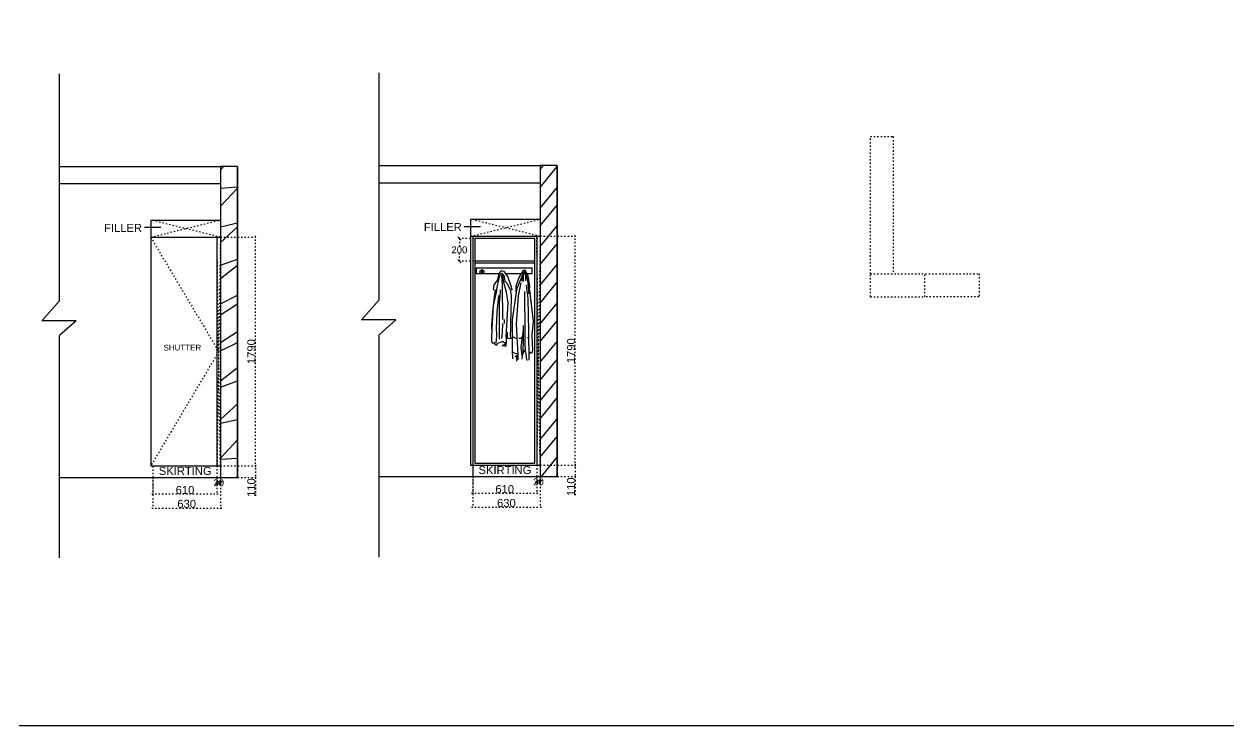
# Model space of a CAD drawing. Header units: millimetres. Extents: x 220712 to 1505573, y -354410 to 241923.
# Drawn here: x 320391 to 330927, y 106094 to 112230 of the extents above; entities that cross this region are included whole.
import ezdxf

# ---------------------------------------------------------------- set-up
doc = ezdxf.new("R2010")
doc.units = ezdxf.units.MM
doc.header["$MEASUREMENT"] = 0
doc.linetypes.add('ACAD_ISO03W100', pattern=[30, 12, -18])
doc.layers.add('Walls', color=253, linetype='Continuous')
doc.styles.get("Standard").update_dxf_attribs({"font": 'arial.ttf'})
doc.dimstyles.new('ISO-25', dxfattribs={"dimtxt": 70, "dimasz": 15, "dimexe": 1.25, "dimexo": 0.625, "dimtad": 1, "dimdec": 0, "dimtxsty": 'Standard', "dimblk": 'ARCHTICK', "dimcen": 0, "dimdle": 11, "dimclrd": 1, "dimclre": 1, "dimclrt": 1, "dimadec": 0, "dimazin": 0, "dimtfac": 1, "dimtdec": 0, "dimtmove": 0, "dimatfit": 3, "dimfxl": 1, "dimarcsym": 0})
doc.dimstyles.get("Standard").update_dxf_attribs({"dimtxt": 60, "dimasz": 30, "dimexe": 7.75, "dimexo": 8.13, "dimgap": 0.63, "dimtad": 0, "dimtih": 1, "dimtoh": 1, "dimdec": 0, "dimzin": 0, "dimtxsty": 'Standard', "dimblk": 'OBLIQUE', "dimcen": 2.25, "dimclrd": 1, "dimclre": 1, "dimclrt": 1, "dimadec": 0, "dimazin": 0, "dimtfac": 1, "dimtdec": 0, "dimtofl": 0, "dimtmove": 0, "dimatfit": 3, "dimfxl": 1, "dimtolj": 1, "dimtzin": 0, "dimlwd": 30, "dimarcsym": 0})

# ---------------------------------------------------------------- blocks, each defined once
blk = doc.blocks.new('_ArchTick')
at = {"color": 0, "linetype": 'ByBlock', "const_width": 0.15}
blk.add_lwpolyline([(-0.5, -0.5), (0.5, 0.5)], dxfattribs=at)
blk = doc.blocks.new('*D2009')
at = {"color": 1, "linetype": 'ACAD_ISO03W100', "lineweight": -2, "transparency": 16777216}
for p, q in [((324904.6331372262, 108374.6189186574), (325212.1455984097, 108374.6189186574)), ((325210.8955984097, 108385.6189186574), (325210.8955984097, 108274.618918717)), ((324904.6331372262, 108274.618918717), (325212.1455984097, 108274.618918717)), ((325210.8955984097, 108274.618918717), (325210.8955984097, 108110.5380865205))]:
    blk.add_line(p, q, dxfattribs=at)
at = {"layer": 'Defpoints', "color": 0, "linetype": 'ACAD_ISO03W100', "transparency": 16777216}
for p in [(324904.0081372262, 108374.6189186574), (324904.0081372262, 108274.618918717), (325210.8955984097, 108274.618918717)]:
    blk.add_point(p, dxfattribs=at)
at = {"color": 1, "linetype": 'ACAD_ISO03W100', "lineweight": -2, "transparency": 16777216, "xscale": 15, "yscale": 15, "zscale": 15}
for p, rotation in [((325210.8955984097, 108374.6189186574), 90), ((325210.8955984097, 108274.618918717), 270)]:
    blk.add_blockref('_ArchTick', p, dxfattribs=dict(at, rotation=rotation))
at = {"color": 1, "linetype": 'ACAD_ISO03W100', "transparency": 16777216, "insert": (325174.5304892691, 108185.0785026186), "char_height": 70, "attachment_point": 5, "rotation": 90}
blk.add_mtext('110', dxfattribs=at)
blk = doc.blocks.new('*D2010')
at = {"color": 1, "linetype": 'ACAD_ISO03W100', "lineweight": -2, "transparency": 16777216}
for p, q in [((324874.6331372262, 110374.6189186574), (325212.1455965019, 110374.6189186574)), ((325210.8955965019, 108363.6189186574), (325210.8955965019, 110385.6189186574)), ((324904.6331372262, 108374.6189186574), (325212.1455965019, 108374.6189186574))]:
    blk.add_line(p, q, dxfattribs=at)
at = {"layer": 'Defpoints', "color": 0, "linetype": 'ACAD_ISO03W100', "transparency": 16777216}
for p in [(324874.0081372262, 110374.6189186574), (325210.8955965019, 110374.6189186574), (324904.0081372262, 108374.6189186574)]:
    blk.add_point(p, dxfattribs=at)
at = {"color": 1, "linetype": 'ACAD_ISO03W100', "lineweight": -2, "transparency": 16777216, "xscale": 15, "yscale": 15, "zscale": 15}
for p, rotation in [((325210.8955965019, 110374.6189186574), 90), ((325210.8955965019, 108374.6189186574), 270)]:
    blk.add_blockref('_ArchTick', p, dxfattribs=dict(at, rotation=rotation))
at = {"color": 1, "linetype": 'ACAD_ISO03W100', "transparency": 16777216, "insert": (325174.5304873613, 109374.6189186572), "char_height": 70, "attachment_point": 5, "rotation": 90}
blk.add_mtext('1790', dxfattribs=at)
blk = doc.blocks.new('*D2006')
at = {"color": 1, "linetype": 'ACAD_ISO03W100', "lineweight": -2, "transparency": 16777216}
for p, q in [((324314.0081374645, 108373.9939187765), (324314.0081374645, 108126.0897153616)), ((324874.0081372262, 108273.9939187169), (324874.0081372262, 108126.0897153616)), ((324885.0081372262, 108127.3397153616), (324303.0081374645, 108127.3397153616))]:
    blk.add_line(p, q, dxfattribs=at)
at = {"layer": 'Defpoints', "color": 0, "linetype": 'ACAD_ISO03W100', "transparency": 16777216}
for p in [(324314.0081374645, 108374.6189187765), (324874.0081372262, 108274.6189187169), (324314.0081374645, 108127.3397153616)]:
    blk.add_point(p, dxfattribs=at)
at = {"color": 1, "linetype": 'ACAD_ISO03W100', "lineweight": -2, "transparency": 16777216, "xscale": 15, "yscale": 15, "zscale": 15, "rotation": 180}
blk.add_blockref('_ArchTick', (324314.0081374645, 108127.3397153616), dxfattribs=at)
at = {"color": 1, "linetype": 'ACAD_ISO03W100', "lineweight": -2, "transparency": 16777216, "xscale": 15, "yscale": 15, "zscale": 15}
blk.add_blockref('_ArchTick', (324874.0081372262, 108127.3397153616), dxfattribs=at)
at = {"color": 1, "linetype": 'ACAD_ISO03W100', "transparency": 16777216, "insert": (324594.0081373453, 108163.7048245021), "char_height": 70, "attachment_point": 5}
blk.add_mtext('610', dxfattribs=at)
blk = doc.blocks.new('*D2007')
at = {"color": 1, "linetype": 'ACAD_ISO03W100', "lineweight": -2, "transparency": 16777216}
for p, q in [((324314.0081374645, 108273.9939187169), (324314.0081374645, 108005.1256160736)), ((324904.0081372261, 108273.9939187169), (324904.0081372261, 108005.1256160736)), ((324303.0081374645, 108006.3756160736), (324915.0081372261, 108006.3756160736))]:
    blk.add_line(p, q, dxfattribs=at)
at = {"layer": 'Defpoints', "color": 0, "linetype": 'ACAD_ISO03W100', "transparency": 16777216}
for p in [(324314.0081374645, 108274.6189187169), (324904.0081372261, 108274.6189187169), (324904.0081372261, 108006.3756160736)]:
    blk.add_point(p, dxfattribs=at)
at = {"color": 1, "linetype": 'ACAD_ISO03W100', "lineweight": -2, "transparency": 16777216, "xscale": 15, "yscale": 15, "zscale": 15, "rotation": 180}
blk.add_blockref('_ArchTick', (324314.0081374645, 108006.3756160736), dxfattribs=at)
at = {"color": 1, "linetype": 'ACAD_ISO03W100', "lineweight": -2, "transparency": 16777216, "xscale": 15, "yscale": 15, "zscale": 15}
blk.add_blockref('_ArchTick', (324904.0081372261, 108006.3756160736), dxfattribs=at)
at = {"color": 1, "linetype": 'ACAD_ISO03W100', "transparency": 16777216, "insert": (324609.0081373453, 108042.7645997025), "char_height": 70, "attachment_point": 5}
blk.add_mtext('630', dxfattribs=at)
blk = doc.blocks.new('_Oblique')
at = {"color": 0, "linetype": 'ByBlock', "lineweight": -2}
blk.add_line((-0.5, -0.5), (0.5, 0.5), dxfattribs=at)
blk = doc.blocks.new('*D2008')
at = {"layer": 'Defpoints', "color": 0, "linetype": 'ACAD_ISO03W100', "transparency": 16777216}
for p in [(324874.0081372261, 108474.6189185977), (324904.0081372261, 108474.6189185977), (324904.0081372261, 108227.339715302)]:
    blk.add_point(p, dxfattribs=at)
at = {"layer": 'Walls', "color": 1, "linetype": 'ACAD_ISO03W100', "lineweight": -2, "transparency": 16777216}
for p, q in [((324874.0081372261, 108466.4889185977), (324874.0081372261, 108219.589715302)), ((324904.0081372261, 108466.4889185977), (324904.0081372261, 108219.589715302))]:
    blk.add_line(p, q, dxfattribs=at)
at = {"layer": 'Walls', "color": 1, "linetype": 'ACAD_ISO03W100', "lineweight": 30, "transparency": 16777216}
blk.add_line((324874.0081372261, 108227.339715302), (324904.0081372261, 108227.339715302), dxfattribs=at)
at = {"layer": 'Walls', "color": 1, "linetype": 'ACAD_ISO03W100', "lineweight": 30, "transparency": 16777216, "xscale": 30, "yscale": 30, "zscale": 30, "rotation": 180}
blk.add_blockref('_Oblique', (324874.0081372261, 108227.339715302), dxfattribs=at)
at = {"layer": 'Walls', "color": 1, "linetype": 'ACAD_ISO03W100', "lineweight": 30, "transparency": 16777216, "xscale": 30, "yscale": 30, "zscale": 30}
blk.add_blockref('_Oblique', (324904.0081372261, 108227.339715302), dxfattribs=at)
at = {"layer": 'Walls', "color": 1, "linetype": 'ACAD_ISO03W100', "transparency": 16777216, "insert": (324889.0081372261, 108227.339715302), "char_height": 60, "attachment_point": 5}
blk.add_mtext('\\A1;30', dxfattribs=at)
blk = doc.blocks.new('*D2011')
at = {"layer": 'Defpoints', "color": 0, "linetype": 'ACAD_ISO03W100', "transparency": 16777216}
for p in [(324197.7975422334, 110356.6189186574), (324332.0081374646, 110356.6189186574), (324332.0081374646, 110156.6189186574)]:
    blk.add_point(p, dxfattribs=at)
at = {"layer": 'Walls', "color": 1, "linetype": 'ACAD_ISO03W100', "lineweight": -2, "transparency": 16777216}
for p, q in [((324323.8781374646, 110356.6189186574), (324190.0475422334, 110356.6189186574)), ((324323.8781374646, 110156.6189186574), (324190.0475422334, 110156.6189186574))]:
    blk.add_line(p, q, dxfattribs=at)
at = {"layer": 'Walls', "color": 1, "linetype": 'ACAD_ISO03W100', "lineweight": 30, "transparency": 16777216}
for p, q in [((324197.7975422334, 110356.6189186574), (324197.7975422334, 110287.8832979207)), ((324197.7975422334, 110156.6189186574), (324197.7975422334, 110225.3545393941))]:
    blk.add_line(p, q, dxfattribs=at)
at = {"layer": 'Walls', "color": 1, "linetype": 'ACAD_ISO03W100', "lineweight": 30, "transparency": 16777216, "xscale": 30, "yscale": 30, "zscale": 30}
for p, rotation in [((324197.7975422334, 110356.6189186574), 90), ((324197.7975422334, 110156.6189186574), 270)]:
    blk.add_blockref('_Oblique', p, dxfattribs=dict(at, rotation=rotation))
at = {"layer": 'Walls', "color": 1, "linetype": 'ACAD_ISO03W100', "transparency": 16777216, "insert": (324197.7975422334, 110256.6189186572), "char_height": 60, "attachment_point": 5}
blk.add_mtext('\\A1;200', dxfattribs=at)
blk = doc.blocks.new('*D2016')
at = {"color": 1, "linetype": 'ACAD_ISO03W100', "lineweight": -2, "transparency": 16777216}
for p, q in [((322108.5231469129, 108367.1189186574), (322416.0356080961, 108367.1189186574)), ((322414.7856080961, 108378.1189186574), (322414.7856080961, 108267.118918717)), ((322108.5231469129, 108267.118918717), (322416.0356080961, 108267.118918717)), ((322414.7856080961, 108267.118918717), (322414.7856080961, 108103.0380865205))]:
    blk.add_line(p, q, dxfattribs=at)
at = {"layer": 'Defpoints', "color": 0, "linetype": 'ACAD_ISO03W100', "transparency": 16777216}
for p in [(322107.8981469129, 108367.1189186574), (322107.8981469129, 108267.118918717), (322414.7856080961, 108267.118918717)]:
    blk.add_point(p, dxfattribs=at)
at = {"color": 1, "linetype": 'ACAD_ISO03W100', "lineweight": -2, "transparency": 16777216, "xscale": 15, "yscale": 15, "zscale": 15}
for p, rotation in [((322414.7856080961, 108367.1189186574), 90), ((322414.7856080961, 108267.118918717), 270)]:
    blk.add_blockref('_ArchTick', p, dxfattribs=dict(at, rotation=rotation))
at = {"color": 1, "linetype": 'ACAD_ISO03W100', "transparency": 16777216, "insert": (322378.4204989555, 108177.5785026186), "char_height": 70, "attachment_point": 5, "rotation": 90}
blk.add_mtext('110', dxfattribs=at)
blk = doc.blocks.new('*D2012')
at = {"color": 1, "linetype": 'ACAD_ISO03W100', "lineweight": -2, "transparency": 16777216}
for p, q in [((322078.5231469129, 110367.1189186574), (322416.0356061882, 110367.1189186574)), ((322414.7856061882, 108356.1189186574), (322414.7856061882, 110378.1189186574)), ((322108.5231469129, 108367.1189186574), (322416.0356061882, 108367.1189186574))]:
    blk.add_line(p, q, dxfattribs=at)
at = {"layer": 'Defpoints', "color": 0, "linetype": 'ACAD_ISO03W100', "transparency": 16777216}
for p in [(322077.8981469129, 110367.1189186574), (322414.7856061882, 110367.1189186574), (322107.8981469129, 108367.1189186574)]:
    blk.add_point(p, dxfattribs=at)
at = {"color": 1, "linetype": 'ACAD_ISO03W100', "lineweight": -2, "transparency": 16777216, "xscale": 15, "yscale": 15, "zscale": 15}
for p, rotation in [((322414.7856061882, 110367.1189186574), 90), ((322414.7856061882, 108367.1189186574), 270)]:
    blk.add_blockref('_ArchTick', p, dxfattribs=dict(at, rotation=rotation))
at = {"color": 1, "linetype": 'ACAD_ISO03W100', "transparency": 16777216, "insert": (322378.4204970476, 109367.1189186572), "char_height": 70, "attachment_point": 5, "rotation": 90}
blk.add_mtext('1790', dxfattribs=at)
blk = doc.blocks.new('*D2013')
at = {"color": 1, "linetype": 'ACAD_ISO03W100', "lineweight": -2, "transparency": 16777216}
for p, q in [((321517.8981471512, 108366.4939187765), (321517.8981471512, 108118.5897153616)), ((322077.8981469128, 108266.4939187169), (322077.8981469128, 108118.5897153616)), ((322088.8981469128, 108119.8397153616), (321506.8981471512, 108119.8397153616))]:
    blk.add_line(p, q, dxfattribs=at)
at = {"layer": 'Defpoints', "color": 0, "linetype": 'ACAD_ISO03W100', "transparency": 16777216}
for p in [(321517.8981471512, 108367.1189187765), (322077.8981469128, 108267.1189187169), (321517.8981471512, 108119.8397153616)]:
    blk.add_point(p, dxfattribs=at)
at = {"color": 1, "linetype": 'ACAD_ISO03W100', "lineweight": -2, "transparency": 16777216, "xscale": 15, "yscale": 15, "zscale": 15, "rotation": 180}
blk.add_blockref('_ArchTick', (321517.8981471512, 108119.8397153616), dxfattribs=at)
at = {"color": 1, "linetype": 'ACAD_ISO03W100', "lineweight": -2, "transparency": 16777216, "xscale": 15, "yscale": 15, "zscale": 15}
blk.add_blockref('_ArchTick', (322077.8981469128, 108119.8397153616), dxfattribs=at)
at = {"color": 1, "linetype": 'ACAD_ISO03W100', "transparency": 16777216, "insert": (321797.898147032, 108156.2048245021), "char_height": 70, "attachment_point": 5}
blk.add_mtext('610', dxfattribs=at)
blk = doc.blocks.new('*D2014')
at = {"color": 1, "linetype": 'ACAD_ISO03W100', "lineweight": -2, "transparency": 16777216}
for p, q in [((321517.8981471512, 108266.4939187169), (321517.8981471512, 107997.6256160736)), ((322107.8981469127, 108266.4939187169), (322107.8981469127, 107997.6256160736)), ((321506.8981471512, 107998.8756160736), (322118.8981469127, 107998.8756160736))]:
    blk.add_line(p, q, dxfattribs=at)
at = {"layer": 'Defpoints', "color": 0, "linetype": 'ACAD_ISO03W100', "transparency": 16777216}
for p in [(321517.8981471512, 108267.1189187169), (322107.8981469127, 108267.1189187169), (322107.8981469127, 107998.8756160736)]:
    blk.add_point(p, dxfattribs=at)
at = {"color": 1, "linetype": 'ACAD_ISO03W100', "lineweight": -2, "transparency": 16777216, "xscale": 15, "yscale": 15, "zscale": 15, "rotation": 180}
blk.add_blockref('_ArchTick', (321517.8981471512, 107998.8756160736), dxfattribs=at)
at = {"color": 1, "linetype": 'ACAD_ISO03W100', "lineweight": -2, "transparency": 16777216, "xscale": 15, "yscale": 15, "zscale": 15}
blk.add_blockref('_ArchTick', (322107.8981469127, 107998.8756160736), dxfattribs=at)
at = {"color": 1, "linetype": 'ACAD_ISO03W100', "transparency": 16777216, "insert": (321812.898147032, 108035.2645997025), "char_height": 70, "attachment_point": 5}
blk.add_mtext('630', dxfattribs=at)
blk = doc.blocks.new('*D2015')
at = {"layer": 'Defpoints', "color": 0, "linetype": 'ACAD_ISO03W100', "transparency": 16777216}
for p in [(322077.8981469127, 108467.1189185977), (322107.8981469127, 108467.1189185977), (322107.8981469127, 108219.839715302)]:
    blk.add_point(p, dxfattribs=at)
at = {"layer": 'Walls', "color": 1, "linetype": 'ACAD_ISO03W100', "lineweight": -2, "transparency": 16777216}
for p, q in [((322077.8981469127, 108458.9889185977), (322077.8981469127, 108212.089715302)), ((322107.8981469127, 108458.9889185977), (322107.8981469127, 108212.089715302))]:
    blk.add_line(p, q, dxfattribs=at)
at = {"layer": 'Walls', "color": 1, "linetype": 'ACAD_ISO03W100', "lineweight": 30, "transparency": 16777216}
blk.add_line((322077.8981469127, 108219.839715302), (322107.8981469127, 108219.839715302), dxfattribs=at)
at = {"layer": 'Walls', "color": 1, "linetype": 'ACAD_ISO03W100', "lineweight": 30, "transparency": 16777216, "xscale": 30, "yscale": 30, "zscale": 30, "rotation": 180}
blk.add_blockref('_Oblique', (322077.8981469127, 108219.839715302), dxfattribs=at)
at = {"layer": 'Walls', "color": 1, "linetype": 'ACAD_ISO03W100', "lineweight": 30, "transparency": 16777216, "xscale": 30, "yscale": 30, "zscale": 30}
blk.add_blockref('_Oblique', (322107.8981469127, 108219.839715302), dxfattribs=at)
at = {"layer": 'Walls', "color": 1, "linetype": 'ACAD_ISO03W100', "transparency": 16777216, "insert": (322092.8981469127, 108219.839715302), "char_height": 60, "attachment_point": 5}
blk.add_mtext('\\A1;30', dxfattribs=at)

msp = doc.modelspace()

# ---------------------------------------------------------------- hatches: boundary and pattern name
at = {"true_color": 0xc7c8ca}
h = msp.add_hatch(dxfattribs=at)
h.set_pattern_fill('ANSI32', color=9, scale=25)
h.set_pattern_definition([(45, (-1976220099.808352, -301604617.6783948), (-168.3798022700466, 168.3798022700466), []), (45, (-1976219987.555102, -301604617.6783948), (-168.3798022700466, 168.3798022700466), [])])
h.paths.add_polyline_path([(322107.8981469127, 110985.1189186574), (322257.8981469127, 110985.1189186574), (322257.8981469127, 108267.1189187169), (322107.8981469127, 108267.1189187169)])
h = msp.add_hatch(dxfattribs=at)
h.set_pattern_fill('ANSI32', color=9, scale=25)
h.set_pattern_definition([(45, (-1976217303.698361, -301604610.1783948), (-168.3798022700466, 168.3798022700466), []), (45, (-1976217191.445112, -301604610.1783948), (-168.3798022700466, 168.3798022700466), [])])
h.paths.add_polyline_path([(324904.0081372261, 110992.6189186574), (325054.0081372261, 110992.6189186574), (325054.0081372261, 108274.6189187169), (324904.0081372261, 108274.6189187169)])

# ---------------------------------------------------------------- linework, layer by layer
at = {"color": 18, "true_color": 0x000000}
for p, q in [((320700.3900096866, 109811.3291257024), (320700.3900096866, 111795.9141811132)), ((323496.5, 109818.8291257024), (323496.5, 111803.4141811132)), ((320700.3900094483, 110985.1189186573), (322107.8981466743, 110985.1189186573)), ((321527.8981466743, 110985.1189186573), (322107.8981466743, 110985.1189186573)), ((322107.8981469127, 110985.1189186574), (322107.8981469127, 108267.1189187169)), ((322257.8981469127, 110985.1189186574), (322257.8981469127, 108267.1189187169)), ((323496.4999997616, 110992.6189186573), (324904.0081369877, 110992.6189186573)), ((324324.0081369877, 110992.6189186573), (324904.0081369877, 110992.6189186573)), ((324904.0081372261, 110992.6189186574), (324904.0081372261, 108274.6189187169)), ((325054.008137226, 110992.6189186574), (325054.0081372261, 108274.6189187169)), ((320700.3900096866, 110835.1189186573), (322107.8981466743, 110835.1189186573)), ((323496.5, 110842.6189186573), (324904.0081369877, 110842.6189186573)), ((321497.8981469127, 110517.1189186573), (322107.8981469127, 110517.1189186574)), ((321497.8981468753, 110517.1189186573), (321497.8981466743, 108367.1189187169)), ((324294.0081371886, 110524.6189186573), (324294.0081369877, 108374.6189187169)), ((324294.0081372261, 110524.6189186573), (324904.0081372261, 110524.6189186574)), ((321497.8981469127, 110367.1189186573), (322107.8981469127, 110367.1189186574)), ((322077.8981469127, 110367.1189186574), (322077.8981469127, 108367.1189186573)), ((324294.0081372261, 110374.6189186573), (324904.0081372261, 110374.6189186574)), ((324314.0081369879, 110374.6189186573), (324314.0081369877, 108274.6189187169)), ((324856.0081369877, 110356.6189186573), (324332.0081374645, 110356.6189186573)), ((324332.0081374645, 110356.6189186573), (324332.0081374645, 108392.6189187765)), ((324856.0081369877, 108392.6189187765), (324856.0081369877, 110356.6189186573)), ((324874.0081372261, 110374.6189186574), (324874.0081372261, 108374.6189186573)), ((324856.0081369877, 110156.6189186573), (324332.0081374645, 110156.6189186573)), ((324856.0081369877, 110138.6189186573), (324332.0081374645, 110138.6189186573)), ((324543.4094851017, 110049.2864408493), (324529.6497502327, 109993.3272164464)), ((324533.5810997486, 109956.0041294694), (324555.2035102844, 110038.5078082681)), ((324563.0662093163, 110073.866515398), (324543.4094851017, 110049.2864408493)), ((324555.2035102844, 110038.5078082681), (324568.9632217884, 110052.2584093809)), ((324588.619969368, 110067.9733903408), (324563.0662093163, 110073.866515398)), ((324565.0318722725, 110036.543428421), (324572.8945713043, 109944.2178937793)), ((324578.7915840149, 110032.6146832108), (324565.0318722725, 110036.543428421)), ((324568.9632217884, 110052.2584093809), (324586.6542830467, 110036.543428421)), ((324586.6542830467, 109971.7191248536), (324578.7915840149, 110032.6146832108)), ((324586.6542830467, 110036.543428421), (324596.4826450348, 109981.5409806967)), ((324618.1050555706, 110028.6859379411), (324588.619969368, 110067.9733903408)), ((324627.9334409237, 110005.1134665608), (324618.1050555706, 110028.6859379411)), ((324653.4871776104, 109934.3960378766), (324627.9334409237, 110005.1134665608)), ((324721.2992758751, 110019.8745352626), (324690.024739027, 109940.3192614913)), ((324718.4561553001, 109957.3668119311), (324763.1245367527, 110065.7909796238)), ((324755.4169800282, 110076.6997369528), (324721.2992758751, 110019.8745352626)), ((324750.8152346611, 110035.9124442339), (324742.8419408798, 109983.7841787338)), ((324756.7897720337, 110006.5261116624), (324755.3215596676, 109980.8497362137)), ((324775.3189644814, 110076.6997369528), (324755.4169800282, 110076.6997369528)), ((324763.1245367527, 110065.7909796238), (324756.7897720337, 110032.9360798001)), ((324756.7897720337, 110032.9360798001), (324756.7897720337, 110006.5261116624)), ((324763.1245367527, 110065.7909796238), (324771.7378771305, 110064.0694465041)), ((324767.4312069416, 110064.9302130342), (324775.1421706676, 110032.2024727464)), ((324771.7378771305, 110064.0694465041), (324794.1325571537, 109990.043769002)), ((324775.1421706676, 110032.2024727464), (324775.8762536049, 109984.517785728)), ((324798.0640926361, 110028.3983104825), (324775.3189644814, 110076.6997369528)), ((324815.1229331493, 109934.63673985), (324798.0640926361, 110028.3983104825)), ((324498.1989777088, 109950.1110188365), (324494.2676281929, 109910.823552072)), ((324494.2676281929, 109910.823552072), (324508.0273630619, 109902.9660615921)), ((324496.2333145142, 109771.3530746102), (324525.7184240818, 109897.0729509592)), ((324529.6497502327, 109993.3272164464), (324498.1989777088, 109950.1110188365)), ((324508.0273630619, 109902.9660615921), (324519.8213882446, 109893.1442056894)), ((324519.8213882446, 109893.1442056894), (324525.7184240818, 109912.7879318595)), ((324525.7184240818, 109912.7879318595), (324533.5810997486, 109956.0041294694)), ((324525.7184240818, 109897.0729509592), (324525.7184240818, 109908.8591866493)), ((324557.1691966057, 109879.3935901523), (324557.1691966057, 109906.8948068023)), ((324572.8945713043, 109944.2178937793), (324574.8602576256, 109647.5975780487)), ((324610.2423799038, 109885.2867152095), (324586.6542830467, 109971.7191248536)), ((324596.4826450348, 109981.5409806967), (324614.1737060547, 109961.8972545266)), ((324614.1737060547, 109961.8972545266), (324629.8991041183, 109930.4672926664)), ((324629.8991041183, 109930.4672926664), (324641.6931524277, 109908.8591866493)), ((324641.6931524277, 109908.8591866493), (324659.3842134476, 109906.8948068023)), ((324641.6931524277, 109908.8591866493), (324647.5901651382, 109875.4648449421)), ((324659.3842134476, 109906.8948068023), (324653.4871776104, 109934.3960378766)), ((324697.0642399788, 109908.1979711652), (324659.7645225525, 109645.738319993)), ((324690.024739027, 109892.017835021), (324718.4561553001, 109957.3668119311)), ((324690.024739027, 109940.3192614913), (324690.024739027, 109892.017835021)), ((324714.8898589611, 109855.7646498084), (324737.2845389843, 109967.6639254093)), ((324780.3512172699, 109948.7271191478), (324797.5778746605, 109829.941740036)), ((324794.1325571537, 109990.043769002), (324806.1912150383, 109871.2583898902)), ((324806.1912150383, 109871.2583898902), (324815.1229331493, 109934.63673985)), ((324810.6570739746, 109902.9475648999), (324842.3672118187, 109631.9660986066)), ((320546.1359396431, 109636.6825090647), (320700.3900096866, 109811.3291262388)), ((323342.2459299564, 109644.1825090647), (323496.5, 109818.8291262388)), ((324508.0273630619, 109891.179825902), (324488.3706157207, 109716.3506268859)), ((324539.4781355858, 109857.7854841948), (324523.7527377605, 109708.4931364059)), ((324549.3064975739, 109796.8899258375), (324557.1691966057, 109879.3935901523)), ((324549.3064975739, 109704.5643911958), (324549.3064975739, 109796.8899258375)), ((324606.3110303879, 109496.3408504128), (324624.0020914078, 109792.9611805677)), ((324624.0020914078, 109792.9611805677), (324610.2423799038, 109885.2867152095)), ((324647.5901651382, 109875.4648449421), (324649.5558280945, 109863.678609252)), ((324649.5558280945, 109863.678609252), (324647.5901651382, 109706.5287709832)), ((324695.9405426979, 109607.8647218943), (324714.8898589611, 109855.7646498084)), ((324768.2925362587, 109891.9167148471), (324770.0152182579, 109532.1175256968)), ((324797.5778746605, 109829.941740036), (324801.0232155323, 109544.1682140827)), ((324488.3706157207, 109716.3506268859), (324478.5422534943, 109592.5951303244)), ((324484.4392662048, 109559.2007886171), (324496.2333145142, 109771.3530746102)), ((324523.7527377605, 109708.4931364059), (324519.8213882446, 109570.9870243073)), ((324549.3064975739, 109645.6331982017), (324549.3064975739, 109704.5643911958)), ((324647.5901651382, 109706.5287709832), (324643.6588156223, 109622.0607268214)), ((320846.9934950325, 109636.6825090647), (320546.1359396431, 109636.6825090647)), ((320846.9934950325, 109636.6825090647), (320700.3900096866, 109506.7130916119)), ((323643.1034853458, 109644.1825090647), (323342.2459299564, 109644.1825090647)), ((323643.1034853458, 109644.1825090647), (323496.5, 109514.2130916119)), ((324478.5422534943, 109592.5951303244), (324482.4736030102, 109531.6995719671)), ((324547.3408112526, 109590.6307649016), (324549.3064975739, 109645.6331982017)), ((324547.3408112526, 109476.6971242428), (324547.3408112526, 109590.6307649016)), ((324574.8602576256, 109612.2388564944), (324572.8945713043, 109531.6995719671)), ((324588.5011827946, 109647.5975780487), (324588.5011827946, 109612.2388564944)), ((324643.6588156223, 109622.0607268214), (324643.6588156223, 109569.0226588845)), ((324659.7645225525, 109645.738319993), (324659.7645225525, 109380.623118937)), ((324711.4445412159, 109337.5849360228), (324695.9405426979, 109607.8647218943)), ((324757.9565372467, 109554.497369349), (324757.9565372467, 109595.8140335679)), ((324757.9565372467, 109471.8640696406), (324757.9565372467, 109595.8140335679)), ((324842.3672118187, 109631.9660986066), (324832.0312128067, 109509.7376677394)), ((320700.3900096866, 107563), (320700.3900094482, 109506.7130913138)), ((323496.5, 107570.5), (323496.4999997616, 109514.2130913138)), ((324480.5079166889, 109462.9465087056), (324482.4736030102, 109486.5189945102)), ((324482.4736030102, 109486.5189945102), (324484.4392662048, 109559.2007886171)), ((324519.8213882446, 109570.9870243073), (324521.7870745659, 109514.0202112198)), ((324521.7870745659, 109514.0202112198), (324519.8213882446, 109460.9821432829)), ((324572.8945713043, 109531.6995719671), (324565.0318722725, 109480.6258695126)), ((324610.2423799038, 109484.5546147227), (324606.3110303879, 109496.3408504128)), ((324606.3110303879, 109488.4833599329), (324606.3110303879, 109439.3740373254)), ((324616.1393923759, 109537.5926826), (324610.2423799038, 109484.5546147227)), ((324622.0364050865, 109480.6258695126), (324616.1393923759, 109537.5926826)), ((324647.5901651382, 109478.6615040898), (324622.0364050865, 109480.6258695126)), ((324643.6588156223, 109569.0226588845), (324641.6931524277, 109502.2339754701)), ((324641.6931524277, 109502.2339754701), (324647.5901651382, 109478.6615040898)), ((324663.2098634243, 109499.3120348454), (324699.3858602047, 109478.6537099481)), ((324735.5618801117, 109482.0967617035), (324716.6125407219, 109480.3752286434)), ((324744.1751973629, 109494.1474500299), (324735.5618801117, 109482.0967617035)), ((324739.0071978569, 109406.4460287094), (324757.9565372467, 109554.497369349)), ((324770.0152182579, 109532.1175256968), (324770.0152182579, 109423.6613019109)), ((324804.4685564041, 109487.261346519), (324790.6872165203, 109483.8182803988)), ((324801.0232155323, 109544.1682140827), (324804.4685564041, 109292.8252344131)), ((324832.0312128067, 109509.7376677394), (324837.1992123127, 109378.9015858769)), ((324488.3706157207, 109437.4096719027), (324480.5079166889, 109462.9465087056)), ((324496.2333145142, 109439.3740373254), (324488.3706157207, 109437.4096719027)), ((324517.85572505, 109449.1959075928), (324496.2333145142, 109439.3740373254)), ((324508.0273630619, 109433.4809266329), (324508.0273630619, 109439.3740373254)), ((324513.9243755341, 109423.6590563655), (324508.0273630619, 109433.4809266329)), ((324523.7527377605, 109423.6590563655), (324513.9243755341, 109423.6590563655)), ((324519.8213882446, 109460.9821432829), (324517.85572505, 109449.1959075928)), ((324525.7184240818, 109433.4809266329), (324523.7527377605, 109423.6590563655)), ((324568.9632217884, 109453.1246528625), (324525.7184240818, 109433.4809266329)), ((324582.7229332924, 109453.1246528625), (324568.9632217884, 109453.1246528625)), ((324592.5513188839, 109425.6234217882), (324572.8945713043, 109419.7303111553)), ((324572.8945713043, 109419.7303111553), (324606.3110303879, 109415.8015658855)), ((324590.5856323242, 109447.2315278053), (324582.7229332924, 109453.1246528625)), ((324606.3110303879, 109439.3740373254), (324590.5856323242, 109447.2315278053)), ((324598.448331356, 109443.3027825356), (324592.5513188839, 109425.6234217882)), ((324606.3110303879, 109415.8015658855), (324606.3110303879, 109439.3740373254)), ((324659.7645225525, 109380.623118937), (324663.2098634243, 109304.8759227395)), ((324665.0780596733, 109362.3371523619), (324660.306255579, 109368.7129024863)), ((324747.6205379963, 109330.6988325119), (324739.0071978569, 109406.4460287094)), ((324756.2338783741, 109359.9647940397), (324757.9565372467, 109471.8640696406)), ((324771.7378771305, 109384.0661706924), (324756.2338783741, 109359.9647940397)), ((324770.0152182579, 109423.6613019109), (324771.7378771305, 109384.0661706924)), ((324782.0738761425, 109349.6356243491), (324771.7378771305, 109384.0661706924)), ((324837.1992123127, 109378.9015858769), (324830.3085539341, 109353.0786761045)), ((324685.7408716679, 109349.0627012253), (324665.0780596733, 109362.3371523619)), ((324707.3876314163, 109347.5877574682), (324685.7408716679, 109349.0627012253)), ((324699.3858602047, 109339.3064690828), (324699.3858602047, 109311.7620334625)), ((324699.3858602047, 109284.2175978422), (324699.3858602047, 109339.3064690828)), ((324699.3858602047, 109311.7620334625), (324711.4445412159, 109297.9898048639)), ((324711.4445412159, 109297.9898048639), (324711.4445412159, 109337.5849360228)), ((324747.6205379963, 109330.6988325119), (324744.1751973629, 109299.711337924)), ((324756.2338783741, 109359.9647940397), (324747.6205379963, 109330.6988325119)), ((324785.5192170143, 109315.2050780058), (324782.0738761425, 109349.6356243491)), ((324790.6872165203, 109289.382168293), (324785.5192170143, 109315.2050780058)), ((324818.2498729229, 109359.9647940397), (324803.5509874821, 109359.7633057237)), ((324817.1919126511, 109359.7633057237), (324817.33056283, 109349.6485612392)), ((324830.3085539341, 109353.0786761045), (324818.2498729229, 109359.9647940397)), ((321497.8981469127, 108367.1189186573), (322107.8981469127, 108367.1189186573)), ((324294.0081372261, 108374.6189186573), (324904.0081372261, 108374.6189186573)), ((324332.0081374645, 108392.6189187765), (324856.0081369877, 108392.6189187765)), ((320700.3900096866, 108267.1189187169), (322257.8981469127, 108267.1189187169)), ((323496.5, 108274.6189187169), (325054.0081372261, 108274.6189187169))]:
    msp.add_line(p, q, dxfattribs=at)
for points in [[(322257.8981469127, 110985.1189186574), (322107.8981469127, 110985.1189186574), (322107.8981469127, 108267.1189187169), (322257.8981469127, 108267.1189187169)], [(325054.0081372261, 110992.6189186574), (324904.0081372261, 110992.6189186574), (324904.0081372261, 108274.6189187169), (325054.0081372261, 108274.6189187169)], [(324399.3012528419, 110081.5190339088), (324391.5970683098, 110081.5190339088), (324391.5970683098, 110055), (324399.3012528419, 110055)]]:
    msp.add_lwpolyline(points, close=True, dxfattribs=at)
for points in [[(324788.2278778553, 110049.2864408493), (324833.7250103951, 110049.2864408493), (324833.7250103951, 110096), (324343.7648546696, 110096), (324343.7648546696, 110049.2864408493), (324543.4094851017, 110049.2864408493)], [(324391.5970683098, 110073.7051261663), (324376.3997728825, 110073.7051261663), (324376.3997728825, 110050.1864463687), (324413.208594799, 110050.1864463687), (324413.208594799, 110073.7051261663), (324399.3012528419, 110073.7051261663)], [(324602.6444549561, 110049.2864408493), (324738.9581079483, 110049.2864408493)]]:
    msp.add_lwpolyline(points, dxfattribs=at)
msp.add_circle((324689.1846773624, 109324.9720195532), 2.949873221923554, dxfattribs=at)
at = {"layer": 'Walls', "color": 18, "linetype": 'ACAD_ISO03W100', "true_color": 0x000000}
for p, q in [((327792.0379037299, 110046.6807914089), (327792.0379037299, 111246.6807914089)), ((327792.0379037299, 111246.6807914089), (327992.0379037299, 111246.6807914089)), ((327992.0379037299, 111246.6807914089), (327992.0379037299, 110046.6807914089)), ((327792.0379037299, 109846.6807914089), (327792.0379037299, 110046.6807914089)), ((327792.0379037299, 110046.6807914089), (328742.0379037299, 110046.6807914089)), ((328267.0379037299, 109846.6807914089), (328267.0379037299, 110046.6807914089)), ((328742.0379037299, 110046.6807914089), (328742.0379037299, 109846.6807914089)), ((327792.0379037299, 109846.6807914089), (328267.0379037299, 109846.6807914089)), ((328742.0379037299, 109846.6807914089), (328267.0379037299, 109846.6807914089)), ((328267.0379037299, 109846.6807914089), (328267.0379037299, 109846.6807914089))]:
    msp.add_line(p, q, dxfattribs=at)
at = {"layer": 'Walls', "color": 18, "true_color": 0x000000}
msp.add_lwpolyline([(308575, 131990), (364744, 131990), (364744, 106094.5), (308575, 106094.5)], close=True, dxfattribs=at)
at = {"layer": 'Walls', "color": 240, "linetype": 'ACAD_ISO03W100', "true_color": 0xed1f24}
for points in [[(322107.8981469127, 110367.1189186574), (321497.8981468753, 110517.1189186573), (321497.8981469127, 110367.1189186573), (322107.8981469127, 110517.1189186574)], [(324904.0081372261, 110374.6189186574), (324294.0081371886, 110524.6189186573), (324294.0081372261, 110374.6189186573), (324904.0081372261, 110524.6189186574)], [(322107.8981469127, 108367.1189186573), (322077.8981469127, 110367.1189186573), (322107.8981469127, 110367.1189186573), (322077.8981469127, 108367.1189186573)], [(324904.0081372261, 108374.6189186573), (324874.0081372261, 110374.6189186573), (324904.0081372261, 110374.6189186573), (324874.0081372261, 108374.6189186573)]]:
    msp.add_lwpolyline(points, dxfattribs=at)
at = {"layer": 'Walls', "color": 9, "linetype": 'ACAD_ISO03W100', "true_color": 0xc7c8ca}
msp.add_lwpolyline([(321497.8981469127, 110367.1189186573), (322092.8981469127, 109367.1189186573), (321497.8981466743, 108367.1189187169)], dxfattribs=at)

# ---------------------------------------------------------------- texts
at = {"char_height": 70, "attachment_point": 3}
for s, insert in [('FILLER', (321422.4784305546, 110483.3933156846)), ('FILLER', (324218.588420868, 110490.8933156846)), ('SKIRTING', (322030.8619406673, 108358.5305389762)), ('SKIRTING', (324826.9719309807, 108366.0305389762))]:
    msp.add_mtext_dynamic_manual_height_columns(s, width=1609.978430554627, gutter_width=12.5, heights=[0], dxfattribs=dict(at, insert=insert))
at = {"color": 7, "insert": (321939.7754654654, 109426.7053206003), "char_height": 50, "attachment_point": 3}
msp.add_mtext_dynamic_manual_height_columns('SHUTTER', width=300.7754654654464, gutter_width=1212.99963498539, heights=[0], dxfattribs=at)

# ---------------------------------------------------------------- dimensions: what is measured, and where the dimension line sits
at = {"color": 18, "linetype": 'ACAD_ISO03W100', "true_color": 0x000000}
for base, p1, p2, angle, text, picture, middle in [((322414.7856061882, 110367.1189186574), (322107.8981469127, 108367.1189186573), (322077.8981469127, 110367.1189186573), 90, '1790', '*D2012', (322378.4204970476, 109367.1189186572)), ((325210.8955965019, 110374.6189186574), (324904.0081372261, 108374.6189186573), (324874.0081372261, 110374.6189186573), 90, '1790', '*D2010', (325174.5304873613, 109374.6189186572)), ((321517.8981471512, 108119.8397153616), (322077.8981469128, 108267.1189187169), (321517.8981471512, 108367.1189187765), 180, '610', '*D2013', (321797.898147032, 108156.2048245021)), ((322414.7856080961, 108267.118918717), (322107.8981469127, 108367.1189186573), (322107.8981469127, 108267.1189187169), 90, '110', '*D2016', (322378.4204989555, 108177.5785026186)), ((324314.0081374645, 108127.3397153616), (324874.0081372262, 108274.6189187169), (324314.0081374645, 108374.6189187765), 180, '610', '*D2006', (324594.0081373453, 108163.7048245021)), ((325210.8955984097, 108274.618918717), (324904.0081372261, 108374.6189186573), (324904.0081372261, 108274.6189187169), 90, '110', '*D2009', (325174.5304892691, 108185.0785026186)), ((322107.8981469127, 107998.8756160736), (321517.8981471512, 108267.1189187169), (322107.8981469127, 108267.1189187169), 180, '630', '*D2014', (321812.898147032, 108035.2645997025)), ((324904.0081372261, 108006.3756160736), (324314.0081374645, 108274.6189187169), (324904.0081372261, 108274.6189187169), 180, '630', '*D2007', (324609.0081373453, 108042.7645997025))]:
    dim = msp.add_linear_dim(base=base, p1=p1, p2=p2, angle=angle, text=text, dimstyle='ISO-25', dxfattribs=at)
    dim.commit()
    dim.dimension.update_dxf_attribs({"geometry": picture, "text_midpoint": middle})
at = {"layer": 'Walls', "color": 240, "linetype": 'ACAD_ISO03W100', "true_color": 0xed1f24}
dim = msp.add_linear_dim(base=(324197.7975422334, 110356.6189186574), p1=(324332.0081374645, 110156.6189186573), p2=(324332.0081374645, 110356.6189186573), angle=90, dimstyle='Standard', dxfattribs=at)
dim.commit()
dim.dimension.update_dxf_attribs({"geometry": '*D2011', "text_midpoint": (324197.7975422334, 110256.6189186572)})
at = {"layer": 'Walls', "color": 18, "linetype": 'ACAD_ISO03W100', "true_color": 0x000000}
for base, p1, p2, picture, middle in [((322107.8981469127, 108219.839715302), (322077.8981469127, 108467.1189185977), (322107.8981469127, 108467.1189185977), '*D2015', (322092.8981469127, 108219.839715302)), ((324904.0081372261, 108227.339715302), (324874.0081372261, 108474.6189185977), (324904.0081372261, 108474.6189185977), '*D2008', (324889.0081372261, 108227.339715302))]:
    dim = msp.add_linear_dim(base=base, p1=p1, p2=p2, angle=180, dimstyle='Standard', dxfattribs=at)
    dim.commit()
    dim.dimension.update_dxf_attribs({"geometry": picture, "text_midpoint": middle, "dimtype": 160})

# ---------------------------------------------------------------- leaders
at = {"color": 18, "true_color": 0x000000}
for points in [[(321585.2717795774, 110451.5), (321443.5652139637, 110451.5)], [(324381.3817698908, 110459), (324239.6752042771, 110459)]]:
    msp.add_leader(points, dimstyle='ISO-25', override={"dimgap": 0.625, "dimtad": 0}, dxfattribs=at)

doc.saveas('drawing.dxf')
